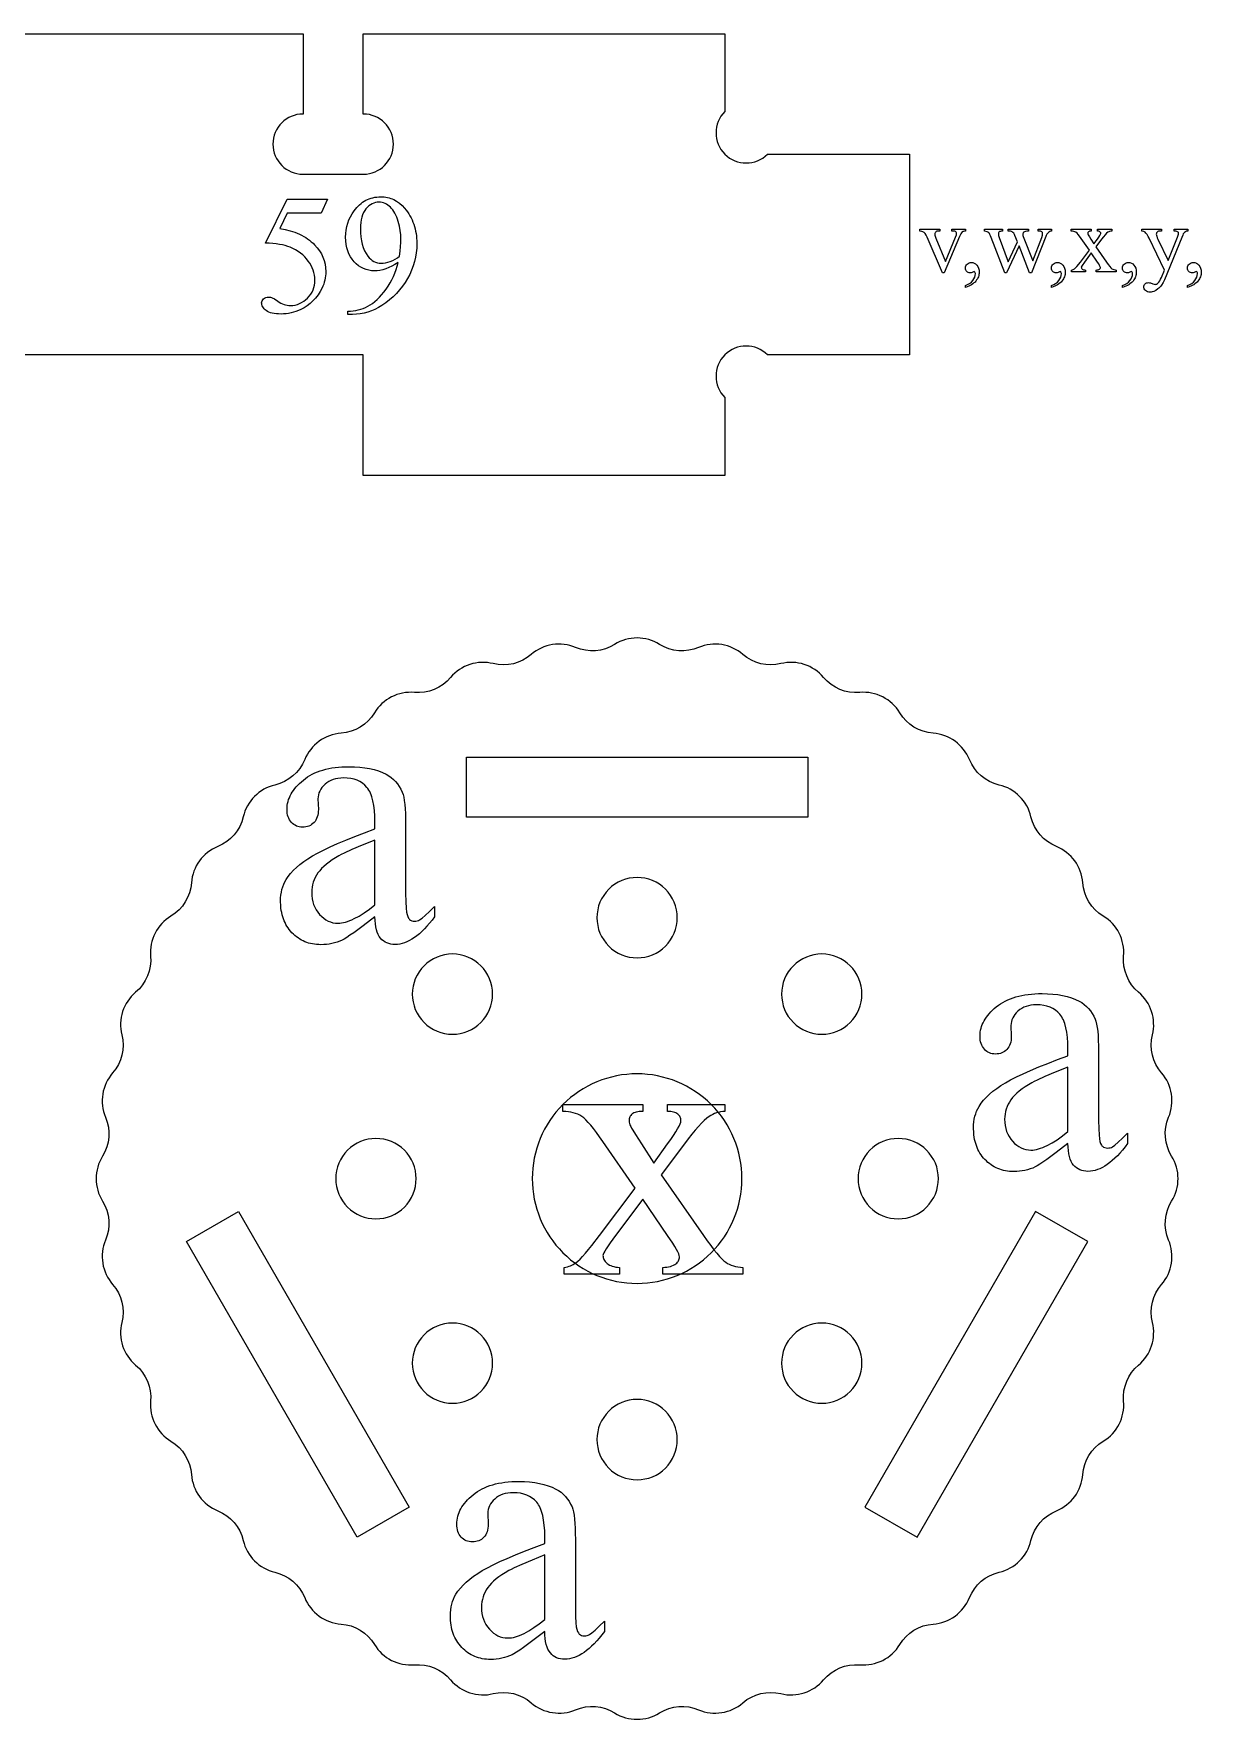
# Model space of a CAD drawing. Extents: x 5 to 599, y -219 to 392.
# Drawn here: x 215.3 to 276.8, y 8 to 96.9 of the extents above; entities that cross this region are included whole.
import ezdxf

# ---------------------------------------------------------------- set-up
doc = ezdxf.new("R2010")
doc.units = 0
doc.header["$MEASUREMENT"] = 0
for name, color, linetype in [('EXT', 1, 'CONTINUOUS'), ('INT', 5, 'CONTINUOUS'), ('TEXT', 18, 'CONTINUOUS')]:
    doc.layers.add(name, color=color, linetype=linetype)

msp = doc.modelspace()

# ---------------------------------------------------------------- linework, layer by layer
at = {"layer": 'EXT'}
msp.add_lwpolyline([(206.225, 96.877), (229.51, 96.877), (229.51, 92.644, 1), (229.51, 89.469), (232.685, 89.469, 1), (232.685, 92.644), (232.685, 96.877), (251.736, 96.877), (251.736, 92.772, 1), (253.981, 90.527), (261.473, 90.527), (261.473, 79.943), (253.981, 79.943, 1), (251.736, 77.698), (251.736, 73.593), (232.685, 73.593), (232.685, 79.943), (203.05, 79.943)], format="xyb", dxfattribs=at)
msp.add_lwpolyline([(219.107, 33.275, 0.286149), (219.478, 30.938, -0.244114), (219.959, 28.934, 0.286149), (220.69, 26.684, -0.244114), (221.479, 24.78, 0.286149), (222.553, 22.671, -0.244114), (223.63, 20.914, 0.286149), (225.02, 19, -0.244114), (226.359, 17.433, 0.286149), (228.032, 15.76, -0.244114), (229.599, 14.421, 0.286149), (231.513, 13.03, -0.244114), (233.271, 11.954, 0.286149), (235.379, 10.879, -0.244114), (237.283, 10.091, 0.286149), (239.533, 9.359, -0.244114), (241.537, 8.878, 0.286149), (243.874, 8.508, -0.244114), (245.929, 8.347, 0.286149), (248.295, 8.347, -0.244114), (250.349, 8.508, 0.286149), (252.686, 8.878, -0.244114), (254.69, 9.359, 0.286149), (256.941, 10.091, -0.244114), (258.845, 10.879, 0.286149), (260.953, 11.954, -0.244114), (262.71, 13.03, 0.286149), (264.625, 14.421, -0.244114), (266.192, 15.76, 0.286149), (267.865, 17.433, -0.244114), (269.203, 19, 0.286149), (270.594, 20.914, -0.244114), (271.671, 22.671, 0.286149), (272.745, 24.78, -0.244114), (273.534, 26.684, 0.286149), (274.265, 28.934, -0.244114), (274.746, 30.938, 0.286149), (275.116, 33.275, -0.244114), (275.278, 35.33, 0.286149), (275.278, 37.696, -0.244114), (275.116, 39.75, 0.286149), (274.746, 42.087, -0.244114), (274.265, 44.091, 0.286149), (273.534, 46.342, -0.244114), (272.745, 48.246, 0.286149), (271.671, 50.354, -0.244114), (270.594, 52.111, 0.286149), (269.203, 54.025, -0.244114), (267.865, 55.592, 0.286149), (266.192, 57.266, -0.244114), (264.625, 58.604, 0.286149), (262.71, 59.995, -0.244114), (260.953, 61.072, 0.286149), (258.845, 62.146, -0.244114), (256.941, 62.935, 0.286149), (254.69, 63.666, -0.244114), (252.686, 64.147, 0.286149), (250.349, 64.517, -0.244114), (248.295, 64.679, 0.286149), (245.929, 64.679, -0.244114), (243.874, 64.517, 0.286149), (241.537, 64.147, -0.244114), (239.533, 63.666, 0.286149), (237.283, 62.935, -0.244114), (235.379, 62.146, 0.286149), (233.271, 61.072, -0.244114), (231.513, 59.995, 0.286149), (229.599, 58.604, -0.244114), (228.032, 57.266, 0.286149), (226.359, 55.592, -0.244114), (225.02, 54.025, 0.286149), (223.63, 52.111, -0.244114), (222.553, 50.354, 0.286149), (221.479, 48.246, -0.244114), (220.69, 46.342, 0.286149), (219.959, 44.091, -0.244114), (219.478, 42.087, 0.286149), (219.107, 39.75, -0.244114), (218.946, 37.696, 0.286149), (218.946, 35.33, -0.244114)], format="xyb", close=True, dxfattribs=at)
at = {"layer": 'INT'}
for points in [[(238.115, 55.564), (238.115, 58.739), (256.108, 58.739), (256.108, 55.564)], [(232.361, 17.608), (223.365, 33.19), (226.115, 34.778), (235.111, 19.196)], [(261.862, 17.608), (270.859, 33.19), (268.109, 34.778), (259.112, 19.196)]]:
    msp.add_lwpolyline(points, close=True, dxfattribs=at)
for points in [[(247.112, 52.389, 0.414214), (244.995, 50.272, 0.414214), (247.112, 48.155, 0.414214), (249.229, 50.272, 0.414214)], [(237.383, 48.359, 0.414214), (235.266, 46.242, 0.414214), (237.383, 44.125, 0.414214), (239.499, 46.242, 0.414214)], [(256.841, 48.359, 0.414214), (254.724, 46.242, 0.414214), (256.841, 44.125, 0.414214), (258.958, 46.242, 0.414214)], [(247.112, 42.038, 0.414214), (241.587, 36.513, 0.414214), (247.112, 30.988, 0.414214), (252.637, 36.513, 0.414214)], [(233.353, 38.629, 0.414214), (231.236, 36.513, 0.414214), (233.353, 34.396, 0.414214), (235.469, 36.513, 0.414214)], [(260.871, 38.629, 0.414214), (258.754, 36.513, 0.414214), (260.871, 34.396, 0.414214), (262.988, 36.513, 0.414214)], [(237.383, 28.9, 0.414214), (235.266, 26.783, 0.414214), (237.383, 24.667, 0.414214), (239.499, 26.783, 0.414214)], [(256.841, 28.9, 0.414214), (254.724, 26.783, 0.414214), (256.841, 24.667, 0.414214), (258.958, 26.783, 0.414214)], [(247.112, 24.87, 0.414214), (244.995, 22.753, 0.414214), (247.112, 20.637, 0.414214), (249.229, 22.753, 0.414214)]]:
    msp.add_lwpolyline(points, format="xyb", close=True, dxfattribs=at)
at = {"layer": 'TEXT'}
for points in [[(230.803, 88.157), (230.461, 87.41), (228.669, 87.41), (228.279, 86.611), (228.562, 86.56), (228.83, 86.493), (228.959, 86.453), (229.083, 86.409), (229.204, 86.362), (229.321, 86.309), (229.435, 86.253), (229.544, 86.193), (229.65, 86.129), (229.752, 86.061), (229.85, 85.988), (229.945, 85.912), (230.036, 85.831), (230.123, 85.746), (230.259, 85.594), (230.378, 85.435), (230.478, 85.269), (230.56, 85.097), (230.624, 84.918), (230.67, 84.732), (230.697, 84.54), (230.706, 84.341), (230.703, 84.225), (230.695, 84.111), (230.68, 83.999), (230.659, 83.889), (230.632, 83.782), (230.599, 83.676), (230.56, 83.573), (230.515, 83.472), (230.414, 83.28), (230.3, 83.102), (230.173, 82.94), (230.035, 82.792), (229.886, 82.658), (229.728, 82.538), (229.563, 82.432), (229.389, 82.339), (229.263, 82.283), (229.135, 82.234), (229.007, 82.192), (228.878, 82.158), (228.748, 82.132), (228.617, 82.113), (228.486, 82.102), (228.353, 82.098), (228.224, 82.101), (228.104, 82.109), (227.992, 82.124), (227.891, 82.143), (227.798, 82.169), (227.714, 82.2), (227.639, 82.237), (227.574, 82.28), (227.517, 82.326), (227.467, 82.374), (227.425, 82.422), (227.391, 82.472), (227.364, 82.522), (227.345, 82.574), (227.334, 82.628), (227.33, 82.682), (227.336, 82.742), (227.355, 82.798), (227.387, 82.85), (227.431, 82.899), (227.485, 82.94), (227.545, 82.97), (227.612, 82.988), (227.686, 82.994), (227.793, 82.985), (227.841, 82.974), (227.886, 82.958), (228.001, 82.896), (228.178, 82.778), (228.26, 82.725), (228.343, 82.679), (228.426, 82.639), (228.509, 82.607), (228.593, 82.582), (228.676, 82.564), (228.761, 82.554), (228.845, 82.55), (228.971, 82.556), (229.094, 82.574), (229.213, 82.605), (229.327, 82.647), (229.438, 82.702), (229.545, 82.769), (229.648, 82.848), (229.747, 82.939), (229.838, 83.038), (229.917, 83.144), (229.984, 83.254), (230.039, 83.37), (230.081, 83.49), (230.111, 83.617), (230.13, 83.748), (230.136, 83.885), (230.13, 84.019), (230.114, 84.15), (230.087, 84.28), (230.049, 84.407), (230, 84.532), (229.941, 84.654), (229.87, 84.774), (229.789, 84.892), (229.698, 85.006), (229.599, 85.113), (229.492, 85.213), (229.376, 85.307), (229.252, 85.394), (229.12, 85.474), (228.98, 85.548), (228.832, 85.615), (228.707, 85.661), (228.571, 85.703), (228.424, 85.739), (228.266, 85.771), (228.098, 85.796), (227.919, 85.817), (227.729, 85.833), (227.528, 85.843), (228.669, 88.157)], [(231.87, 82.08), (231.87, 82.243), (232.011, 82.249), (232.15, 82.263), (232.287, 82.284), (232.421, 82.314), (232.553, 82.351), (232.682, 82.396), (232.808, 82.448), (232.932, 82.508), (233.055, 82.579), (233.176, 82.661), (233.297, 82.755), (233.416, 82.861), (233.534, 82.98), (233.652, 83.11), (233.768, 83.252), (233.883, 83.406), (233.993, 83.569), (234.095, 83.735), (234.188, 83.905), (234.272, 84.079), (234.348, 84.257), (234.414, 84.439), (234.472, 84.626), (234.522, 84.816), (234.352, 84.712), (234.185, 84.622), (234.023, 84.545), (233.865, 84.483), (233.712, 84.435), (233.562, 84.4), (233.416, 84.379), (233.275, 84.372), (233.121, 84.38), (232.972, 84.403), (232.829, 84.44), (232.692, 84.493), (232.56, 84.562), (232.434, 84.645), (232.314, 84.744), (232.199, 84.857), (232.094, 84.984), (232.003, 85.12), (231.926, 85.266), (231.863, 85.422), (231.814, 85.588), (231.779, 85.764), (231.758, 85.95), (231.751, 86.146), (231.758, 86.339), (231.779, 86.526), (231.814, 86.708), (231.863, 86.885), (231.926, 87.056), (232.003, 87.222), (232.094, 87.382), (232.199, 87.538), (232.268, 87.628), (232.339, 87.712), (232.413, 87.79), (232.49, 87.862), (232.569, 87.929), (232.651, 87.99), (232.735, 88.045), (232.822, 88.094), (232.911, 88.138), (233.003, 88.175), (233.097, 88.207), (233.194, 88.233), (233.294, 88.254), (233.396, 88.268), (233.501, 88.277), (233.609, 88.28), (233.789, 88.27), (233.962, 88.242), (234.046, 88.221), (234.129, 88.195), (234.21, 88.164), (234.289, 88.128), (234.443, 88.043), (234.59, 87.939), (234.73, 87.816), (234.864, 87.674), (234.942, 87.579), (235.014, 87.481), (235.082, 87.38), (235.145, 87.276), (235.202, 87.17), (235.255, 87.061), (235.302, 86.95), (235.345, 86.835), (235.383, 86.718), (235.415, 86.598), (235.443, 86.475), (235.465, 86.35), (235.483, 86.222), (235.495, 86.091), (235.503, 85.957), (235.505, 85.821), (235.498, 85.575), (235.475, 85.333), (235.437, 85.096), (235.383, 84.862), (235.315, 84.633), (235.231, 84.408), (235.132, 84.187), (235.018, 83.97), (234.89, 83.76), (234.75, 83.56), (234.599, 83.368), (234.435, 83.185), (234.26, 83.012), (234.072, 82.847), (233.873, 82.692), (233.661, 82.546), (233.483, 82.437), (233.3, 82.342), (233.113, 82.262), (232.923, 82.197), (232.728, 82.146), (232.529, 82.109), (232.327, 82.088), (232.12, 82.08)], [(234.592, 85.141), (234.627, 85.412), (234.651, 85.654), (234.666, 85.868), (234.671, 86.054), (234.662, 86.271), (234.635, 86.497), (234.59, 86.731), (234.526, 86.974), (234.488, 87.093), (234.446, 87.206), (234.401, 87.312), (234.351, 87.41), (234.298, 87.501), (234.241, 87.585), (234.18, 87.661), (234.116, 87.731), (234.048, 87.793), (233.978, 87.846), (233.906, 87.891), (233.832, 87.928), (233.755, 87.957), (233.676, 87.978), (233.595, 87.99), (233.512, 87.994), (233.416, 87.989), (233.323, 87.972), (233.232, 87.945), (233.145, 87.907), (233.061, 87.857), (232.98, 87.797), (232.902, 87.725), (232.827, 87.643), (232.758, 87.55), (232.698, 87.446), (232.648, 87.332), (232.606, 87.206), (232.574, 87.07), (232.551, 86.924), (232.537, 86.766), (232.533, 86.598), (232.539, 86.373), (232.557, 86.16), (232.588, 85.96), (232.631, 85.773), (232.686, 85.598), (232.753, 85.436), (232.832, 85.286), (232.924, 85.149), (232.997, 85.061), (233.075, 84.984), (233.156, 84.919), (233.242, 84.866), (233.332, 84.825), (233.426, 84.795), (233.524, 84.778), (233.626, 84.772), (233.732, 84.778), (233.847, 84.796), (233.971, 84.826), (234.105, 84.868), (234.239, 84.922), (234.365, 84.985), (234.483, 85.058)], [(262.01, 86.564), (263.061, 86.564), (263.061, 86.474), (262.993, 86.474), (262.948, 86.471), (262.909, 86.462), (262.876, 86.448), (262.848, 86.427), (262.826, 86.402), (262.81, 86.373), (262.801, 86.34), (262.798, 86.303), (262.801, 86.258), (262.811, 86.21), (262.849, 86.101), (263.369, 84.866), (263.891, 86.147), (263.933, 86.267), (263.943, 86.315), (263.947, 86.354), (263.942, 86.385), (263.927, 86.41), (263.897, 86.441), (263.859, 86.46), (263.796, 86.47), (263.691, 86.474), (263.691, 86.564), (264.42, 86.564), (264.42, 86.474), (264.361, 86.467), (264.313, 86.456), (264.274, 86.441), (264.244, 86.423), (264.203, 86.38), (264.163, 86.325), (264.126, 86.258), (264.091, 86.179), (263.298, 84.262), (263.198, 84.262), (262.4, 86.147), (262.348, 86.26), (262.298, 86.336), (262.242, 86.389), (262.173, 86.432), (262.112, 86.454), (262.01, 86.474)], [(265.422, 86.564), (266.359, 86.564), (266.359, 86.474), (266.3, 86.467), (266.252, 86.457), (266.215, 86.444), (266.19, 86.427), (266.172, 86.407), (266.159, 86.383), (266.152, 86.355), (266.149, 86.323), (266.16, 86.239), (266.191, 86.14), (266.669, 84.854), (267.149, 85.901), (267.022, 86.23), (266.991, 86.297), (266.955, 86.354), (266.914, 86.399), (266.869, 86.432), (266.836, 86.448), (266.792, 86.46), (266.669, 86.474), (266.669, 86.564), (267.732, 86.564), (267.732, 86.474), (267.651, 86.467), (267.582, 86.454), (267.526, 86.435), (267.483, 86.41), (267.462, 86.388), (267.447, 86.36), (267.438, 86.326), (267.435, 86.286), (267.44, 86.237), (267.454, 86.186), (267.962, 84.903), (268.432, 86.14), (268.469, 86.258), (268.478, 86.307), (268.481, 86.349), (268.478, 86.372), (268.469, 86.393), (268.454, 86.413), (268.434, 86.432), (268.404, 86.449), (268.363, 86.461), (268.311, 86.469), (268.247, 86.474), (268.247, 86.564), (268.952, 86.564), (268.952, 86.474), (268.901, 86.462), (268.853, 86.444), (268.808, 86.418), (268.768, 86.386), (268.73, 86.347), (268.697, 86.3), (268.666, 86.247), (268.64, 86.186), (267.893, 84.262), (267.793, 84.262), (267.235, 85.688), (266.583, 84.262), (266.493, 84.262), (265.776, 86.14), (265.741, 86.221), (265.706, 86.289), (265.671, 86.342), (265.637, 86.38), (265.598, 86.409), (265.549, 86.435), (265.491, 86.456), (265.422, 86.474)], [(269.988, 86.564), (271.04, 86.564), (271.04, 86.474), (270.994, 86.472), (270.955, 86.465), (270.923, 86.455), (270.9, 86.44), (270.882, 86.421), (270.869, 86.4), (270.862, 86.376), (270.859, 86.349), (270.865, 86.316), (270.881, 86.275), (270.907, 86.226), (270.945, 86.169), (271.025, 86.047), (271.184, 85.793), (271.367, 86.047), (271.443, 86.157), (271.498, 86.244), (271.531, 86.309), (271.542, 86.352), (271.54, 86.376), (271.532, 86.399), (271.519, 86.42), (271.501, 86.438), (271.477, 86.454), (271.447, 86.465), (271.41, 86.472), (271.367, 86.474), (271.367, 86.564), (272.123, 86.564), (272.123, 86.474), (272.065, 86.467), (272.011, 86.454), (271.961, 86.434), (271.915, 86.408), (271.85, 86.354), (271.774, 86.276), (271.687, 86.174), (271.589, 86.047), (271.284, 85.64), (271.84, 84.84), (271.935, 84.707), (272.015, 84.603), (272.081, 84.529), (272.133, 84.485), (272.18, 84.458), (272.233, 84.438), (272.293, 84.425), (272.359, 84.418), (272.359, 84.33), (271.306, 84.33), (271.306, 84.418), (271.357, 84.421), (271.403, 84.43), (271.443, 84.445), (271.476, 84.466), (271.497, 84.485), (271.511, 84.506), (271.52, 84.53), (271.523, 84.557), (271.513, 84.595), (271.484, 84.655), (271.435, 84.737), (271.367, 84.84), (271.04, 85.318), (270.681, 84.84), (270.557, 84.663), (270.526, 84.608), (270.515, 84.576), (270.519, 84.548), (270.529, 84.52), (270.546, 84.495), (270.57, 84.47), (270.601, 84.449), (270.639, 84.433), (270.683, 84.423), (270.735, 84.418), (270.735, 84.33), (270.006, 84.33), (270.006, 84.418), (270.048, 84.426), (270.088, 84.439), (270.125, 84.456), (270.159, 84.479), (270.214, 84.528), (270.284, 84.604), (270.471, 84.84), (270.94, 85.462), (270.515, 86.076), (270.43, 86.196), (270.355, 86.291), (270.291, 86.361), (270.236, 86.407), (270.184, 86.436), (270.125, 86.457), (270.06, 86.47), (269.988, 86.474)], [(273.698, 86.564), (274.74, 86.564), (274.74, 86.474), (274.689, 86.474), (274.637, 86.471), (274.593, 86.462), (274.555, 86.447), (274.524, 86.426), (274.5, 86.401), (274.483, 86.373), (274.473, 86.342), (274.469, 86.308), (274.474, 86.256), (274.489, 86.195), (274.515, 86.124), (274.55, 86.045), (275.094, 84.918), (275.594, 86.152), (275.625, 86.251), (275.633, 86.301), (275.635, 86.349), (275.631, 86.388), (275.618, 86.415), (275.593, 86.439), (275.557, 86.458), (275.5, 86.47), (275.411, 86.474), (275.411, 86.564), (276.138, 86.564), (276.138, 86.474), (276.058, 86.459), (275.999, 86.435), (275.947, 86.393), (275.891, 86.325), (275.86, 86.261), (275.808, 86.137), (274.899, 83.908), (274.828, 83.756), (274.746, 83.623), (274.702, 83.564), (274.655, 83.51), (274.605, 83.462), (274.553, 83.418), (274.448, 83.345), (274.344, 83.293), (274.242, 83.262), (274.192, 83.254), (274.142, 83.252), (274.074, 83.257), (274.011, 83.272), (273.955, 83.298), (273.906, 83.335), (273.865, 83.378), (273.836, 83.424), (273.819, 83.473), (273.813, 83.525), (273.817, 83.574), (273.83, 83.617), (273.851, 83.656), (273.88, 83.69), (273.917, 83.717), (273.96, 83.736), (274.009, 83.748), (274.064, 83.752), (274.108, 83.748), (274.159, 83.738), (274.284, 83.698), (274.363, 83.671), (274.406, 83.661), (274.443, 83.666), (274.482, 83.68), (274.523, 83.704), (274.566, 83.737), (274.609, 83.784), (274.652, 83.848), (274.696, 83.93), (274.74, 84.03), (274.899, 84.418), (274.096, 86.103), (274.048, 86.188), (273.979, 86.291), (273.923, 86.362), (273.879, 86.406), (273.806, 86.442), (273.698, 86.474)], [(264.41, 83.498), (264.41, 83.605), (264.529, 83.653), (264.633, 83.711), (264.723, 83.781), (264.799, 83.863), (264.859, 83.951), (264.903, 84.042), (264.928, 84.136), (264.937, 84.232), (264.932, 84.275), (264.915, 84.31), (264.898, 84.327), (264.881, 84.332), (264.838, 84.32), (264.764, 84.283), (264.719, 84.267), (264.671, 84.262), (264.614, 84.266), (264.564, 84.279), (264.519, 84.301), (264.481, 84.332), (264.45, 84.371), (264.428, 84.416), (264.415, 84.469), (264.41, 84.527), (264.416, 84.585), (264.433, 84.638), (264.462, 84.687), (264.502, 84.732), (264.55, 84.77), (264.603, 84.796), (264.661, 84.812), (264.725, 84.818), (264.803, 84.809), (264.877, 84.783), (264.946, 84.739), (265.011, 84.677), (265.066, 84.602), (265.106, 84.514), (265.129, 84.416), (265.137, 84.305), (265.134, 84.243), (265.126, 84.182), (265.112, 84.122), (265.093, 84.063), (265.069, 84.005), (265.039, 83.948), (265.003, 83.893), (264.963, 83.838), (264.916, 83.786), (264.863, 83.736), (264.803, 83.689), (264.737, 83.645), (264.665, 83.604), (264.586, 83.566)], [(268.942, 83.498), (268.942, 83.605), (269.061, 83.653), (269.165, 83.711), (269.255, 83.781), (269.331, 83.863), (269.391, 83.951), (269.435, 84.042), (269.46, 84.136), (269.469, 84.232), (269.463, 84.275), (269.447, 84.31), (269.43, 84.327), (269.413, 84.332), (269.37, 84.32), (269.296, 84.283), (269.251, 84.267), (269.203, 84.262), (269.146, 84.266), (269.096, 84.279), (269.051, 84.301), (269.013, 84.332), (268.982, 84.371), (268.96, 84.416), (268.947, 84.469), (268.942, 84.527), (268.948, 84.585), (268.965, 84.638), (268.994, 84.687), (269.034, 84.732), (269.082, 84.77), (269.135, 84.796), (269.193, 84.812), (269.257, 84.818), (269.335, 84.809), (269.409, 84.783), (269.478, 84.739), (269.543, 84.677), (269.598, 84.602), (269.638, 84.514), (269.661, 84.416), (269.669, 84.305), (269.666, 84.243), (269.658, 84.182), (269.644, 84.122), (269.625, 84.063), (269.601, 84.005), (269.571, 83.948), (269.535, 83.893), (269.495, 83.838), (269.448, 83.786), (269.395, 83.736), (269.335, 83.689), (269.269, 83.645), (269.197, 83.604), (269.118, 83.566)], [(272.689, 83.498), (272.689, 83.605), (272.807, 83.653), (272.912, 83.711), (273.002, 83.781), (273.078, 83.863), (273.138, 83.951), (273.181, 84.042), (273.207, 84.136), (273.216, 84.232), (273.21, 84.275), (273.194, 84.31), (273.176, 84.327), (273.159, 84.332), (273.117, 84.32), (273.042, 84.283), (272.997, 84.267), (272.95, 84.262), (272.893, 84.266), (272.842, 84.279), (272.798, 84.301), (272.759, 84.332), (272.728, 84.371), (272.706, 84.416), (272.693, 84.469), (272.689, 84.527), (272.694, 84.585), (272.712, 84.638), (272.74, 84.687), (272.78, 84.732), (272.828, 84.77), (272.882, 84.796), (272.94, 84.812), (273.003, 84.818), (273.082, 84.809), (273.155, 84.783), (273.225, 84.739), (273.29, 84.677), (273.345, 84.602), (273.384, 84.514), (273.408, 84.416), (273.416, 84.305), (273.413, 84.243), (273.405, 84.182), (273.391, 84.122), (273.372, 84.063), (273.347, 84.005), (273.317, 83.948), (273.282, 83.893), (273.241, 83.838), (273.194, 83.786), (273.141, 83.736), (273.082, 83.689), (273.016, 83.645), (272.944, 83.604), (272.865, 83.566)], [(276.111, 83.498), (276.111, 83.605), (276.229, 83.653), (276.334, 83.711), (276.424, 83.781), (276.5, 83.863), (276.56, 83.951), (276.603, 84.042), (276.629, 84.136), (276.638, 84.232), (276.632, 84.275), (276.616, 84.31), (276.599, 84.327), (276.582, 84.332), (276.539, 84.32), (276.464, 84.283), (276.419, 84.267), (276.372, 84.262), (276.315, 84.266), (276.264, 84.279), (276.22, 84.301), (276.182, 84.332), (276.151, 84.371), (276.128, 84.416), (276.115, 84.469), (276.111, 84.527), (276.117, 84.585), (276.134, 84.638), (276.162, 84.687), (276.202, 84.732), (276.251, 84.77), (276.304, 84.796), (276.362, 84.812), (276.425, 84.818), (276.504, 84.809), (276.578, 84.783), (276.647, 84.739), (276.712, 84.677), (276.767, 84.602), (276.806, 84.514), (276.83, 84.416), (276.838, 84.305), (276.835, 84.243), (276.827, 84.182), (276.813, 84.122), (276.794, 84.063), (276.77, 84.005), (276.74, 83.948), (276.704, 83.893), (276.663, 83.838), (276.616, 83.786), (276.563, 83.736), (276.504, 83.689), (276.438, 83.645), (276.366, 83.604), (276.287, 83.566)], [(233.302, 50.32), (232.679, 49.844), (232.183, 49.481), (231.983, 49.341), (231.815, 49.23), (231.679, 49.146), (231.575, 49.09), (231.443, 49.033), (231.308, 48.984), (231.171, 48.942), (231.031, 48.908), (230.89, 48.881), (230.747, 48.862), (230.601, 48.85), (230.453, 48.847), (230.339, 48.849), (230.227, 48.856), (230.117, 48.869), (230.01, 48.886), (229.906, 48.908), (229.804, 48.936), (229.705, 48.968), (229.608, 49.005), (229.514, 49.047), (229.422, 49.094), (229.333, 49.146), (229.247, 49.203), (229.163, 49.265), (229.082, 49.332), (229.003, 49.404), (228.926, 49.481), (228.854, 49.562), (228.786, 49.646), (228.723, 49.733), (228.664, 49.823), (228.61, 49.916), (228.561, 50.013), (228.516, 50.112), (228.476, 50.215), (228.441, 50.321), (228.411, 50.43), (228.385, 50.542), (228.364, 50.657), (228.348, 50.775), (228.336, 50.897), (228.326, 51.149), (228.331, 51.31), (228.345, 51.465), (228.368, 51.615), (228.4, 51.759), (228.441, 51.898), (228.491, 52.031), (228.551, 52.159), (228.619, 52.281), (228.728, 52.446), (228.856, 52.608), (229.002, 52.768), (229.167, 52.925), (229.35, 53.08), (229.551, 53.232), (229.771, 53.382), (230.009, 53.53), (230.278, 53.68), (230.587, 53.838), (230.937, 54.004), (231.328, 54.179), (231.76, 54.361), (232.233, 54.551), (232.747, 54.748), (233.302, 54.954), (233.302, 55.305), (233.296, 55.627), (233.276, 55.921), (233.243, 56.19), (233.196, 56.432), (233.137, 56.649), (233.102, 56.747), (233.064, 56.838), (233.022, 56.924), (232.977, 57.002), (232.929, 57.074), (232.878, 57.14), (232.766, 57.256), (232.642, 57.357), (232.505, 57.443), (232.357, 57.513), (232.197, 57.567), (232.025, 57.606), (231.84, 57.63), (231.644, 57.637), (231.494, 57.632), (231.352, 57.617), (231.218, 57.591), (231.092, 57.554), (230.974, 57.508), (230.864, 57.451), (230.762, 57.383), (230.668, 57.306), (230.581, 57.221), (230.506, 57.134), (230.442, 57.043), (230.39, 56.949), (230.349, 56.853), (230.32, 56.753), (230.303, 56.65), (230.297, 56.545), (230.317, 55.979), (230.313, 55.87), (230.302, 55.767), (230.285, 55.671), (230.259, 55.581), (230.227, 55.498), (230.188, 55.421), (230.141, 55.35), (230.088, 55.286), (230.028, 55.229), (229.964, 55.179), (229.896, 55.137), (229.823, 55.103), (229.746, 55.076), (229.664, 55.057), (229.578, 55.046), (229.487, 55.042), (229.399, 55.046), (229.315, 55.058), (229.235, 55.078), (229.159, 55.105), (229.088, 55.141), (229.02, 55.185), (228.957, 55.236), (228.897, 55.296), (228.843, 55.362), (228.797, 55.434), (228.757, 55.512), (228.725, 55.596), (228.7, 55.685), (228.682, 55.78), (228.672, 55.882), (228.668, 55.988), (228.671, 56.093), (228.681, 56.196), (228.698, 56.298), (228.722, 56.399), (228.752, 56.5), (228.789, 56.599), (228.832, 56.696), (228.883, 56.793), (228.94, 56.889), (229.003, 56.984), (229.074, 57.078), (229.151, 57.17), (229.235, 57.262), (229.325, 57.352), (229.423, 57.442), (229.527, 57.53), (229.637, 57.615), (229.752, 57.695), (229.873, 57.769), (229.999, 57.837), (230.131, 57.9), (230.268, 57.958), (230.41, 58.01), (230.558, 58.057), (230.712, 58.098), (230.87, 58.134), (231.034, 58.164), (231.204, 58.189), (231.379, 58.208), (231.559, 58.221), (231.745, 58.23), (231.936, 58.232), (232.227, 58.226), (232.505, 58.207), (232.769, 58.176), (233.019, 58.132), (233.257, 58.076), (233.48, 58.007), (233.691, 57.926), (233.888, 57.832), (234.027, 57.751), (234.157, 57.66), (234.277, 57.558), (234.388, 57.445), (234.489, 57.321), (234.581, 57.187), (234.664, 57.042), (234.737, 56.886), (234.778, 56.767), (234.813, 56.621), (234.844, 56.448), (234.868, 56.247), (234.887, 56.019), (234.901, 55.763), (234.909, 55.48), (234.912, 55.169), (234.912, 52.135), (234.915, 51.557), (234.924, 51.104), (234.94, 50.774), (234.961, 50.569), (234.989, 50.437), (235.026, 50.328), (235.07, 50.244), (235.095, 50.211), (235.122, 50.183), (235.18, 50.141), (235.243, 50.11), (235.309, 50.092), (235.38, 50.086), (235.456, 50.09), (235.527, 50.103), (235.593, 50.124), (235.654, 50.154), (235.78, 50.246), (235.954, 50.395), (236.175, 50.602), (236.444, 50.866), (236.444, 50.32), (236.308, 50.143), (236.172, 49.977), (236.038, 49.822), (235.904, 49.68), (235.771, 49.548), (235.638, 49.428), (235.506, 49.319), (235.376, 49.222), (235.245, 49.136), (235.116, 49.062), (234.988, 48.999), (234.86, 48.948), (234.733, 48.908), (234.606, 48.879), (234.481, 48.862), (234.356, 48.856), (234.24, 48.862), (234.129, 48.877), (234.025, 48.903), (233.927, 48.939), (233.835, 48.986), (233.749, 49.043), (233.669, 49.11), (233.595, 49.188), (233.529, 49.278), (233.471, 49.383), (233.421, 49.503), (233.38, 49.637), (233.348, 49.786), (233.324, 49.949), (233.309, 50.127)], [(233.302, 50.954), (233.302, 54.359), (232.631, 54.088), (232.09, 53.859), (231.68, 53.673), (231.523, 53.596), (231.4, 53.53), (231.214, 53.422), (231.042, 53.313), (230.883, 53.202), (230.739, 53.091), (230.608, 52.978), (230.491, 52.864), (230.387, 52.749), (230.297, 52.632), (230.22, 52.514), (230.152, 52.392), (230.095, 52.269), (230.048, 52.142), (230.012, 52.012), (229.986, 51.88), (229.971, 51.745), (229.966, 51.608), (229.972, 51.436), (229.992, 51.271), (230.025, 51.114), (230.07, 50.965), (230.129, 50.823), (230.202, 50.688), (230.287, 50.561), (230.385, 50.442), (230.492, 50.333), (230.603, 50.239), (230.718, 50.159), (230.836, 50.094), (230.959, 50.044), (231.086, 50.007), (231.216, 49.986), (231.351, 49.978), (231.446, 49.982), (231.544, 49.994), (231.646, 50.013), (231.751, 50.039), (231.86, 50.074), (231.973, 50.116), (232.089, 50.165), (232.21, 50.222), (232.461, 50.359), (232.727, 50.527), (233.007, 50.725)], [(269.814, 38.359), (269.19, 37.883), (268.695, 37.52), (268.495, 37.38), (268.327, 37.269), (268.191, 37.185), (268.087, 37.13), (267.955, 37.073), (267.82, 37.023), (267.683, 36.981), (267.543, 36.947), (267.402, 36.92), (267.259, 36.901), (267.113, 36.89), (266.965, 36.886), (266.851, 36.888), (266.739, 36.896), (266.629, 36.908), (266.522, 36.925), (266.418, 36.948), (266.316, 36.975), (266.217, 37.007), (266.12, 37.044), (266.026, 37.086), (265.934, 37.133), (265.845, 37.186), (265.759, 37.242), (265.675, 37.304), (265.593, 37.371), (265.515, 37.443), (265.438, 37.52), (265.366, 37.601), (265.298, 37.685), (265.234, 37.772), (265.176, 37.862), (265.122, 37.955), (265.073, 38.052), (265.028, 38.151), (264.988, 38.254), (264.953, 38.36), (264.923, 38.469), (264.897, 38.581), (264.876, 38.696), (264.859, 38.815), (264.848, 38.936), (264.838, 39.188), (264.843, 39.349), (264.857, 39.504), (264.88, 39.654), (264.912, 39.798), (264.953, 39.937), (265.003, 40.07), (265.062, 40.198), (265.131, 40.32), (265.24, 40.485), (265.368, 40.647), (265.514, 40.807), (265.679, 40.964), (265.862, 41.119), (266.063, 41.271), (266.283, 41.421), (266.521, 41.569), (266.789, 41.719), (267.099, 41.878), (267.449, 42.044), (267.84, 42.218), (268.272, 42.4), (268.745, 42.59), (269.259, 42.788), (269.814, 42.993), (269.814, 43.345), (269.808, 43.666), (269.788, 43.961), (269.755, 44.229), (269.708, 44.472), (269.648, 44.688), (269.614, 44.786), (269.575, 44.878), (269.534, 44.963), (269.489, 45.041), (269.441, 45.113), (269.39, 45.179), (269.278, 45.296), (269.154, 45.397), (269.017, 45.482), (268.869, 45.552), (268.709, 45.607), (268.536, 45.645), (268.352, 45.669), (268.156, 45.676), (268.006, 45.671), (267.864, 45.656), (267.73, 45.63), (267.604, 45.594), (267.486, 45.547), (267.376, 45.49), (267.274, 45.423), (267.18, 45.345), (267.093, 45.26), (267.018, 45.173), (266.954, 45.082), (266.902, 44.989), (266.861, 44.892), (266.832, 44.792), (266.815, 44.69), (266.809, 44.584), (266.829, 44.018), (266.825, 43.909), (266.814, 43.806), (266.796, 43.71), (266.771, 43.62), (266.739, 43.537), (266.7, 43.46), (266.653, 43.389), (266.599, 43.325), (266.54, 43.268), (266.476, 43.218), (266.408, 43.177), (266.335, 43.142), (266.258, 43.116), (266.176, 43.096), (266.09, 43.085), (265.999, 43.081), (265.911, 43.085), (265.827, 43.097), (265.747, 43.117), (265.671, 43.145), (265.6, 43.18), (265.532, 43.224), (265.468, 43.275), (265.409, 43.335), (265.355, 43.401), (265.309, 43.473), (265.269, 43.551), (265.237, 43.635), (265.212, 43.724), (265.194, 43.82), (265.183, 43.921), (265.18, 44.028), (265.183, 44.132), (265.193, 44.235), (265.21, 44.337), (265.233, 44.439), (265.264, 44.539), (265.301, 44.638), (265.344, 44.736), (265.394, 44.833), (265.451, 44.928), (265.515, 45.023), (265.586, 45.117), (265.663, 45.209), (265.747, 45.301), (265.837, 45.391), (265.934, 45.481), (266.038, 45.569), (266.148, 45.654), (266.264, 45.734), (266.385, 45.808), (266.511, 45.877), (266.643, 45.94), (266.78, 45.997), (266.922, 46.049), (267.07, 46.096), (267.224, 46.137), (267.382, 46.173), (267.546, 46.203), (267.716, 46.228), (267.891, 46.247), (268.071, 46.261), (268.257, 46.269), (268.448, 46.272), (268.739, 46.265), (269.017, 46.247), (269.281, 46.215), (269.531, 46.172), (269.768, 46.115), (269.992, 46.047), (270.203, 45.965), (270.4, 45.872), (270.539, 45.791), (270.669, 45.699), (270.789, 45.597), (270.9, 45.484), (271.001, 45.36), (271.093, 45.226), (271.175, 45.081), (271.248, 44.925), (271.29, 44.807), (271.325, 44.661), (271.355, 44.487), (271.38, 44.286), (271.399, 44.058), (271.413, 43.802), (271.421, 43.519), (271.424, 43.208), (271.424, 40.174), (271.427, 39.597), (271.436, 39.143), (271.452, 38.814), (271.473, 38.608), (271.501, 38.476), (271.537, 38.368), (271.582, 38.283), (271.607, 38.25), (271.634, 38.222), (271.692, 38.18), (271.755, 38.149), (271.821, 38.131), (271.892, 38.125), (271.968, 38.129), (272.039, 38.142), (272.105, 38.163), (272.166, 38.193), (272.292, 38.285), (272.466, 38.435), (272.687, 38.641), (272.956, 38.905), (272.956, 38.359), (272.82, 38.182), (272.684, 38.016), (272.55, 37.862), (272.416, 37.719), (272.282, 37.587), (272.15, 37.467), (272.018, 37.359), (271.888, 37.261), (271.757, 37.176), (271.628, 37.101), (271.499, 37.038), (271.372, 36.987), (271.245, 36.947), (271.118, 36.918), (270.993, 36.901), (270.868, 36.896), (270.751, 36.901), (270.641, 36.916), (270.537, 36.942), (270.439, 36.978), (270.347, 37.025), (270.261, 37.082), (270.181, 37.149), (270.107, 37.227), (270.04, 37.317), (269.983, 37.422), (269.933, 37.542), (269.892, 37.676), (269.86, 37.825), (269.836, 37.988), (269.821, 38.166)], [(269.814, 38.993), (269.814, 42.398), (269.143, 42.127), (268.602, 41.898), (268.192, 41.712), (268.035, 41.635), (267.912, 41.569), (267.726, 41.461), (267.554, 41.352), (267.395, 41.241), (267.251, 41.13), (267.12, 41.017), (267.002, 40.903), (266.899, 40.788), (266.809, 40.671), (266.731, 40.553), (266.664, 40.432), (266.607, 40.308), (266.56, 40.181), (266.524, 40.052), (266.498, 39.919), (266.483, 39.785), (266.477, 39.647), (266.484, 39.475), (266.504, 39.311), (266.536, 39.154), (266.582, 39.004), (266.641, 38.862), (266.713, 38.728), (266.799, 38.601), (266.897, 38.481), (267.004, 38.372), (267.115, 38.278), (267.229, 38.199), (267.348, 38.133), (267.471, 38.083), (267.598, 38.047), (267.728, 38.025), (267.863, 38.018), (267.957, 38.021), (268.056, 38.033), (268.157, 38.052), (268.263, 38.079), (268.372, 38.113), (268.485, 38.155), (268.601, 38.204), (268.721, 38.261), (268.973, 38.399), (269.239, 38.566), (269.519, 38.765)], [(243.205, 40.419), (247.41, 40.419), (247.41, 40.058), (247.225, 40.05), (247.144, 40.039), (247.07, 40.024), (247.003, 40.005), (246.945, 39.982), (246.893, 39.954), (246.849, 39.922), (246.811, 39.886), (246.779, 39.848), (246.751, 39.807), (246.728, 39.763), (246.711, 39.717), (246.698, 39.667), (246.691, 39.615), (246.688, 39.561), (246.693, 39.498), (246.709, 39.428), (246.736, 39.349), (246.774, 39.263), (246.822, 39.169), (246.88, 39.067), (247.03, 38.839), (247.352, 38.351), (247.986, 37.336), (248.718, 38.351), (248.882, 38.581), (249.025, 38.789), (249.146, 38.975), (249.244, 39.139), (249.321, 39.28), (249.376, 39.399), (249.409, 39.496), (249.42, 39.571), (249.417, 39.621), (249.41, 39.669), (249.397, 39.715), (249.379, 39.76), (249.355, 39.802), (249.327, 39.842), (249.293, 39.881), (249.254, 39.917), (249.209, 39.95), (249.158, 39.979), (249.101, 40.003), (249.037, 40.023), (248.967, 40.038), (248.89, 40.05), (248.718, 40.058), (248.718, 40.419), (251.742, 40.419), (251.742, 40.058), (251.625, 40.048), (251.511, 40.031), (251.401, 40.008), (251.296, 39.978), (251.194, 39.942), (251.096, 39.899), (251.003, 39.85), (250.913, 39.795), (250.788, 39.7), (250.652, 39.58), (250.505, 39.436), (250.347, 39.268), (250.178, 39.075), (249.998, 38.858), (249.807, 38.617), (249.605, 38.351), (248.386, 36.722), (250.61, 33.521), (250.808, 33.241), (250.991, 32.99), (251.159, 32.768), (251.313, 32.576), (251.452, 32.413), (251.576, 32.28), (251.686, 32.176), (251.781, 32.102), (251.872, 32.045), (251.97, 31.995), (252.073, 31.952), (252.184, 31.915), (252.3, 31.885), (252.423, 31.861), (252.553, 31.844), (252.688, 31.834), (252.688, 31.482), (248.474, 31.482), (248.474, 31.834), (248.58, 31.837), (248.681, 31.846), (248.775, 31.861), (248.864, 31.882), (248.946, 31.91), (249.022, 31.943), (249.093, 31.983), (249.157, 32.029), (249.2, 32.064), (249.238, 32.102), (249.27, 32.143), (249.296, 32.187), (249.316, 32.234), (249.33, 32.283), (249.339, 32.335), (249.342, 32.39), (249.332, 32.456), (249.303, 32.545), (249.254, 32.654), (249.186, 32.785), (249.098, 32.937), (248.991, 33.11), (248.718, 33.521), (247.41, 35.434), (245.976, 33.521), (245.686, 33.123), (245.478, 32.814), (245.406, 32.694), (245.354, 32.596), (245.323, 32.52), (245.312, 32.468), (245.316, 32.41), (245.326, 32.353), (245.343, 32.298), (245.367, 32.245), (245.398, 32.192), (245.436, 32.141), (245.481, 32.092), (245.532, 32.043), (245.59, 31.998), (245.655, 31.959), (245.728, 31.925), (245.806, 31.896), (245.892, 31.872), (245.985, 31.854), (246.084, 31.841), (246.191, 31.834), (246.191, 31.482), (243.273, 31.482), (243.273, 31.834), (243.36, 31.848), (243.443, 31.867), (243.524, 31.891), (243.603, 31.919), (243.678, 31.952), (243.751, 31.989), (243.821, 32.031), (243.888, 32.077), (243.989, 32.162), (244.105, 32.274), (244.237, 32.413), (244.386, 32.58), (244.55, 32.774), (244.73, 32.996), (245.137, 33.521), (247.01, 36.009), (245.312, 38.468), (245.137, 38.719), (244.972, 38.946), (244.817, 39.148), (244.672, 39.325), (244.538, 39.478), (244.413, 39.607), (244.299, 39.711), (244.195, 39.79), (244.093, 39.853), (243.985, 39.907), (243.871, 39.954), (243.75, 39.991), (243.623, 40.021), (243.49, 40.042), (243.351, 40.054), (243.205, 40.058)], [(242.248, 12.636), (241.625, 12.16), (241.129, 11.797), (240.929, 11.657), (240.761, 11.545), (240.625, 11.462), (240.521, 11.406), (240.389, 11.349), (240.254, 11.3), (240.117, 11.258), (239.978, 11.223), (239.836, 11.197), (239.693, 11.178), (239.547, 11.166), (239.399, 11.162), (239.285, 11.165), (239.173, 11.172), (239.063, 11.185), (238.956, 11.202), (238.852, 11.224), (238.75, 11.252), (238.651, 11.284), (238.554, 11.321), (238.46, 11.363), (238.369, 11.41), (238.279, 11.462), (238.193, 11.519), (238.109, 11.581), (238.028, 11.648), (237.949, 11.72), (237.873, 11.797), (237.8, 11.877), (237.732, 11.961), (237.669, 12.048), (237.61, 12.139), (237.556, 12.232), (237.507, 12.328), (237.462, 12.428), (237.423, 12.531), (237.387, 12.637), (237.357, 12.746), (237.331, 12.858), (237.31, 12.973), (237.294, 13.091), (237.282, 13.213), (237.272, 13.465), (237.277, 13.626), (237.291, 13.781), (237.314, 13.931), (237.346, 14.075), (237.387, 14.214), (237.437, 14.347), (237.497, 14.474), (237.565, 14.597), (237.674, 14.761), (237.802, 14.924), (237.948, 15.083), (238.113, 15.241), (238.296, 15.396), (238.497, 15.548), (238.717, 15.698), (238.956, 15.846), (239.224, 15.996), (239.533, 16.154), (239.883, 16.32), (240.274, 16.494), (240.706, 16.676), (241.179, 16.866), (241.693, 17.064), (242.248, 17.27), (242.248, 17.621), (242.242, 17.942), (242.222, 18.237), (242.189, 18.506), (242.142, 18.748), (242.083, 18.964), (242.048, 19.063), (242.01, 19.154), (241.968, 19.239), (241.923, 19.318), (241.875, 19.39), (241.824, 19.456), (241.712, 19.572), (241.588, 19.673), (241.451, 19.759), (241.303, 19.829), (241.143, 19.883), (240.971, 19.922), (240.786, 19.945), (240.59, 19.953), (240.44, 19.948), (240.298, 19.932), (240.164, 19.907), (240.039, 19.87), (239.921, 19.824), (239.81, 19.767), (239.708, 19.699), (239.614, 19.621), (239.527, 19.537), (239.452, 19.449), (239.388, 19.359), (239.336, 19.265), (239.295, 19.169), (239.267, 19.069), (239.249, 18.966), (239.243, 18.86), (239.263, 18.295), (239.259, 18.186), (239.249, 18.083), (239.231, 17.987), (239.206, 17.897), (239.173, 17.814), (239.134, 17.737), (239.087, 17.666), (239.034, 17.602), (238.974, 17.545), (238.91, 17.495), (238.842, 17.453), (238.769, 17.419), (238.692, 17.392), (238.61, 17.373), (238.524, 17.362), (238.434, 17.358), (238.345, 17.362), (238.261, 17.374), (238.181, 17.394), (238.105, 17.421), (238.034, 17.457), (237.966, 17.501), (237.903, 17.552), (237.843, 17.612), (237.79, 17.678), (237.743, 17.75), (237.704, 17.828), (237.671, 17.912), (237.646, 18.001), (237.628, 18.096), (237.618, 18.197), (237.614, 18.304), (237.617, 18.409), (237.627, 18.512), (237.644, 18.614), (237.668, 18.715), (237.698, 18.815), (237.735, 18.914), (237.778, 19.012), (237.829, 19.109), (237.886, 19.205), (237.949, 19.3), (238.02, 19.393), (238.097, 19.486), (238.181, 19.578), (238.271, 19.668), (238.369, 19.757), (238.473, 19.846), (238.583, 19.931), (238.698, 20.01), (238.819, 20.085), (238.945, 20.153), (239.077, 20.216), (239.214, 20.274), (239.356, 20.326), (239.504, 20.373), (239.658, 20.414), (239.816, 20.45), (239.981, 20.48), (240.15, 20.504), (240.325, 20.524), (240.505, 20.537), (240.691, 20.546), (240.882, 20.548), (241.173, 20.542), (241.451, 20.523), (241.715, 20.492), (241.965, 20.448), (242.203, 20.392), (242.426, 20.323), (242.637, 20.242), (242.834, 20.148), (242.973, 20.067), (243.103, 19.976), (243.223, 19.873), (243.334, 19.76), (243.435, 19.637), (243.527, 19.503), (243.61, 19.358), (243.683, 19.202), (243.724, 19.083), (243.759, 18.937), (243.79, 18.764), (243.814, 18.563), (243.834, 18.334), (243.847, 18.079), (243.855, 17.795), (243.858, 17.485), (243.858, 14.45), (243.861, 13.873), (243.87, 13.42), (243.886, 13.09), (243.907, 12.884), (243.935, 12.752), (243.972, 12.644), (244.016, 12.56), (244.041, 12.526), (244.068, 12.499), (244.126, 12.456), (244.189, 12.426), (244.256, 12.408), (244.327, 12.402), (244.402, 12.406), (244.473, 12.419), (244.539, 12.44), (244.6, 12.47), (244.726, 12.562), (244.9, 12.711), (245.121, 12.918), (245.39, 13.182), (245.39, 12.636), (245.254, 12.458), (245.118, 12.293), (244.984, 12.138), (244.85, 11.995), (244.717, 11.864), (244.584, 11.744), (244.453, 11.635), (244.322, 11.538), (244.192, 11.452), (244.062, 11.378), (243.934, 11.315), (243.806, 11.264), (243.679, 11.224), (243.552, 11.195), (243.427, 11.178), (243.302, 11.172), (243.186, 11.177), (243.075, 11.193), (242.971, 11.219), (242.873, 11.255), (242.781, 11.302), (242.695, 11.359), (242.615, 11.426), (242.541, 11.504), (242.475, 11.594), (242.417, 11.699), (242.367, 11.819), (242.326, 11.953), (242.294, 12.101), (242.27, 12.265), (242.255, 12.443)], [(242.248, 13.27), (242.248, 16.675), (241.577, 16.404), (241.036, 16.175), (240.626, 15.989), (240.469, 15.912), (240.346, 15.846), (240.16, 15.738), (239.988, 15.629), (239.829, 15.518), (239.685, 15.407), (239.554, 15.294), (239.437, 15.18), (239.333, 15.064), (239.243, 14.948), (239.166, 14.83), (239.098, 14.708), (239.041, 14.584), (238.995, 14.458), (238.958, 14.328), (238.932, 14.196), (238.917, 14.061), (238.912, 13.924), (238.918, 13.752), (238.938, 13.587), (238.971, 13.43), (239.016, 13.281), (239.075, 13.139), (239.148, 13.004), (239.233, 12.877), (239.331, 12.758), (239.438, 12.649), (239.549, 12.555), (239.664, 12.475), (239.782, 12.41), (239.905, 12.359), (240.032, 12.323), (240.162, 12.301), (240.297, 12.294), (240.392, 12.298), (240.49, 12.309), (240.592, 12.328), (240.697, 12.355), (240.806, 12.389), (240.919, 12.431), (241.036, 12.481), (241.156, 12.538), (241.407, 12.675), (241.673, 12.843), (241.953, 13.041)]]:
    msp.add_lwpolyline(points, close=True, dxfattribs=at)

doc.saveas('drawing.dxf')
